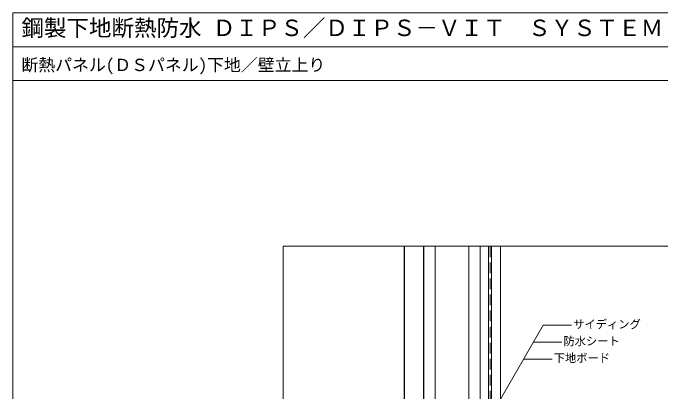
# Model space of a CAD drawing. Units: millimetres, scale not verified. Extents: x -1380 to 1380, y -955 to 955.
# Drawn here: x -1380 to -230, y 283 to 955 of the extents above; entities that cross this region are included whole.
import ezdxf
from ezdxf.enums import TextEntityAlignment as Align

# ---------------------------------------------------------------- set-up
doc = ezdxf.new("R2010")
doc.units = ezdxf.units.MM
doc.header["$LTSCALE"] = 3
doc.linetypes.add('USER1', pattern=[9.525, 6.35, -3.175])
for name, color, linetype, lineweight in [('0-0_0', 7, 'Continuous', 18), ('0-1_BOUSUI', 1, 'Continuous', 18), ('0-2_MOJI', 7, 'Continuous', 18), ('0-8_bo-do', 3, 'Continuous', 18), ('0-9_WAKU', 7, 'Continuous', 18), ('0-C_doubuti', 5, 'Continuous', 18)]:
    doc.layers.add(name, color=color, linetype=linetype, lineweight=lineweight)
doc.styles.add('ＭＳ ゴシック', font='')
doc.styles.get('ＭＳ ゴシック').set_extended_font_data('MS Gothic')

msp = doc.modelspace()

# ---------------------------------------------------------------- linework, layer by layer
at = {"layer": '0-0_0'}
msp.add_line((-1379.883, 895.31), (1380.117, 895.31), dxfattribs=at)
msp.add_lwpolyline([(-899.885, -659.69), (900.119, -659.69), (900.119, 540.31), (-899.885, 540.31)], close=True, dxfattribs=at)
at = {"layer": '0-1_BOUSUI', "linetype": 'USER1'}
msp.add_line((-532.385, 540.31), (-532.385, 115.724), dxfattribs=at)
at = {"layer": '0-2_MOJI'}
for p, q in [((-438.088, 399.918), (-540.715, 222.162)), ((-387.65, 399.918), (-438.088, 399.918)), ((-404.97, 369.918), (-455.408, 369.918)), ((-422.291, 339.918), (-472.729, 339.918))]:
    msp.add_line(p, q, dxfattribs=at)
at = {"layer": '0-8_bo-do'}
for p, q in [((-684.885, 540.31), (-684.885, 142.81)), ((-684.385, 142.81), (-684.385, 540.31)), ((-650.385, 540.31), (-650.385, 186.81)), ((-649.885, 186.81), (-649.885, 540.31)), ((-534.885, 540.31), (-534.885, 165.724)), ((-529.885, 540.31), (-529.885, 115.724)), ((-513.885, 540.31), (-513.885, 115.724))]:
    msp.add_line(p, q, dxfattribs=at)
at = {"layer": '0-9_WAKU'}
for points in [[(1380.117, 835.31), (-1379.883, 835.31), (-1379.883, 955.31), (1380.117, 955.31)], [(-1379.883, -954.69), (1380.117, -954.69), (1380.117, 955.31), (-1379.883, 955.31)]]:
    msp.add_lwpolyline(points, close=True, dxfattribs=at)
at = {"layer": '0-C_doubuti'}
for p, q in [((-649.885, 540.31), (-649.885, -659.69)), ((-629.885, 540.31), (-629.885, -659.69)), ((-569.885, 540.31), (-569.885, -659.69)), ((-549.885, 540.31), (-549.885, -659.69))]:
    msp.add_line(p, q, dxfattribs=at)

# ---------------------------------------------------------------- texts
at = {"layer": '0-2_MOJI', "style": 'ＭＳ ゴシック'}
for s, p in [('サイディング', (-384.65, 389.918)), ('防水シート', (-401.97, 359.918)), ('下地ボード', (-419.291, 329.918))]:
    msp.add_text(s, height=14.66, dxfattribs=at).set_placement(p, align=Align.BOTTOM_LEFT)
at = {"layer": '0-9_WAKU', "style": 'ＭＳ ゴシック'}
for s, height, p in [('鋼製下地断熱防水 ＤＩＰＳ／ＤＩＰＳ－ＶＩＴ\u3000ＳＹＳＴＥＭ', 29.33, (-1364.883, 905.31)), ('断熱パネル(ＤＳパネル)下地／壁立上り', 21.99, (-1364.883, 845.31))]:
    msp.add_text(s, height=height, dxfattribs=at).set_placement(p, align=Align.BOTTOM_LEFT)

doc.saveas('drawing.dxf')
